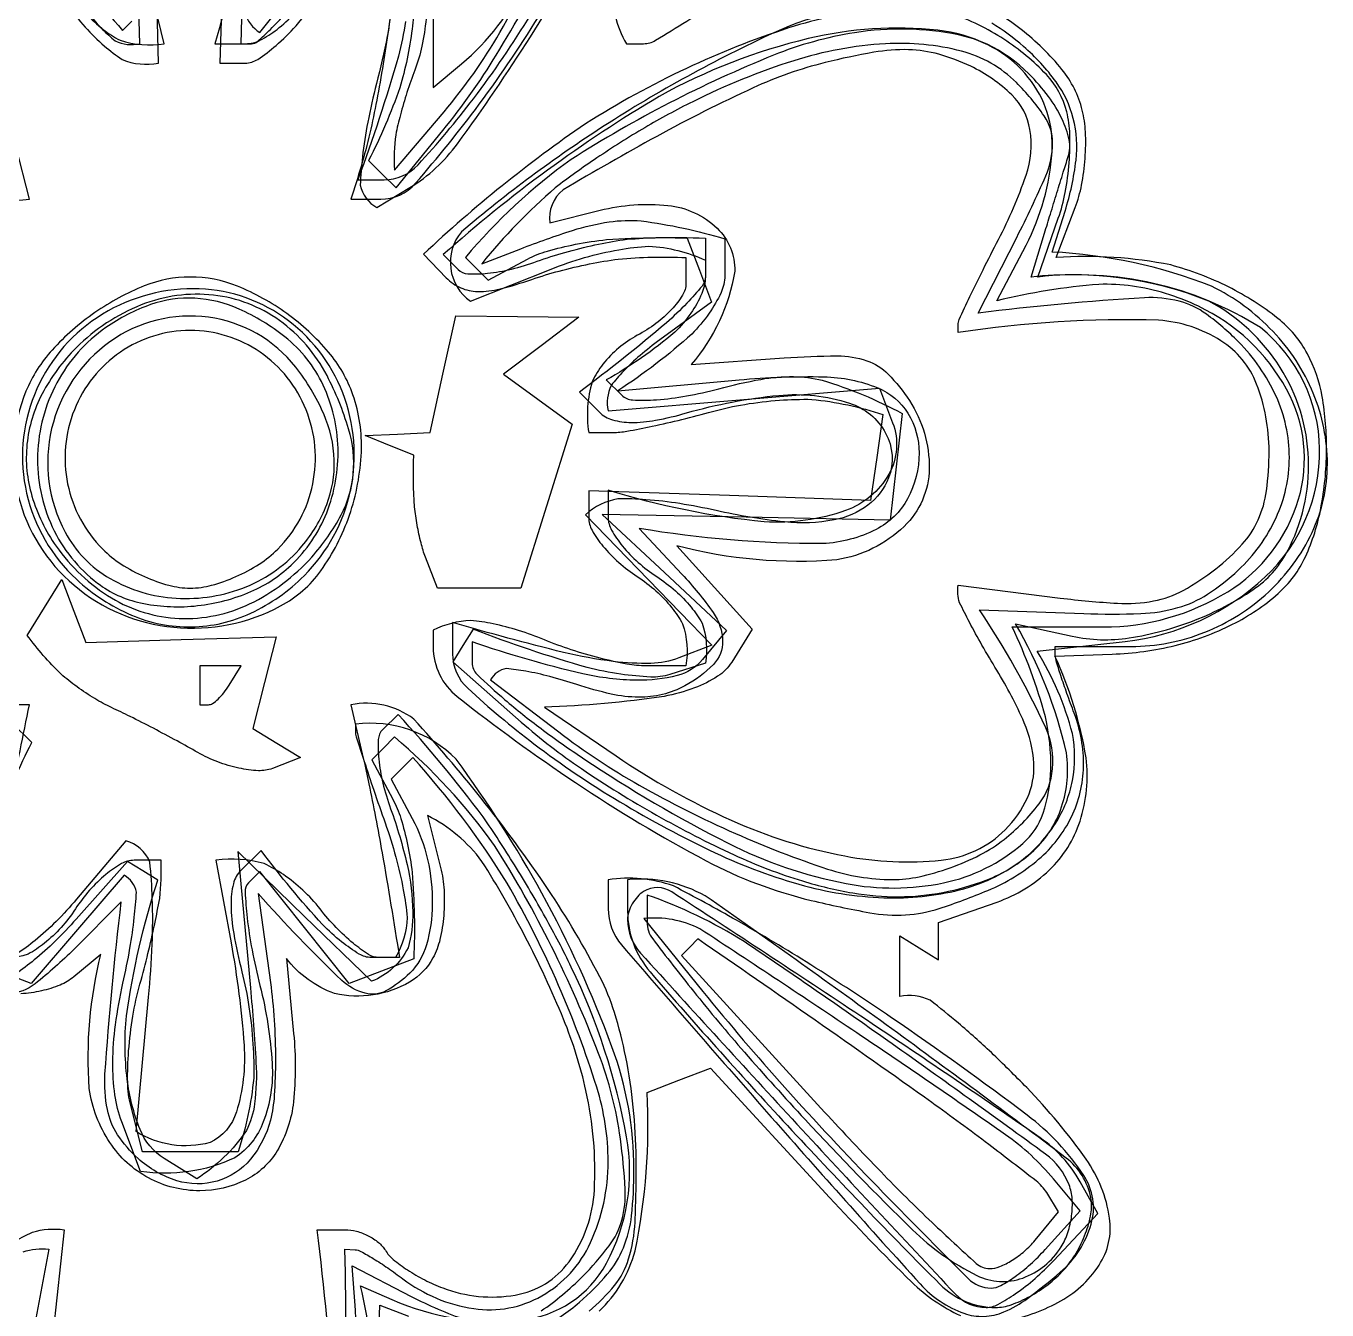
# Model space of a CAD drawing. Extents: x 0 to 564, y 0 to 802.
# Drawn here: x 403.1 to 470, y 429.9 to 495.9 of the extents above; entities that cross this region are included whole.
import ezdxf

# ---------------------------------------------------------------- set-up
doc = ezdxf.new("R2010")
doc.units = 0

msp = doc.modelspace()

# ---------------------------------------------------------------- linework, layer by layer
at = {"color": 7}
for points in [[(446.606354, 502.360687), (446.606354, 502.360687, 0.011552), (453.954268, 507.576806, 0.07747), (457.079563, 510.763081, 0.195379), (457.707128, 513.381829, 0.147271), (456.425385, 516.082458, 0.130939), (453.96109, 517.678852, 0.19038), (451.405151, 517.520645, 0.085735), (448.148543, 515.248765, 0.014574), (442.90683, 509.75, 0.001923), (436.447081, 502.509591, 0.024918), (434.188934, 499.687286, 0.078181), (433.317799, 497.967812, 0.171479), (433.937225, 495), (434.824982, 495), (434.824982, 495, 0.138424), (435.439361, 495.173413, 0.002059), (438.651943, 497.162205, 0.005416), (442.367049, 499.539641, 0.00353)], [(416.150391, 466.080505), (416.150391, 466.080505, 0.114548), (418.219305, 467.893225, 0.073483), (419.690182, 470.742809, 0.071529), (420.303518, 473.984624, 0.095186), (419.869324, 476.945007, 0.092456), (418.616054, 479.134809, 0.060143), (416.47039, 481.119522, 0.060419), (413.928565, 482.52673, 0.09653), (411.5, 483, 0.095823), (409.136901, 482.542922, 0.056497), (406.598042, 481.172371, 0.055989), (404.399613, 479.245227, 0.086842), (403.050079, 477.12088, 0.160827), (402.652974, 471.748104, 0.157631), (405.525703, 467.143906, 0.15181), (410.650542, 464.983472, 0.148333)], [(423.606995, 468.581787), (423.606995, 468.581787, -0.030455), (423.374182, 469.319924, -0.017207), (423.178299, 470.237919, -0.017126), (423.043919, 471.180775, -0.026837), (423, 473.833344), (421.75, 474.337708), (420.5, 474.842102), (422.170532, 474.921051), (423.841095, 475), (424.5, 478), (425.158905, 481), (428.329468, 480.968201), (431.5, 480.936401), (429.558868, 479.468201), (427.617737, 478), (429.379822, 476.711548), (431.141876, 475.423096), (429.827454, 471.211548), (428.513031, 467), (426.363525, 467), (424.213989, 467), (423.606995, 468.581787)], [(411.89328, 458.543427), (411.89328, 458.543427, 0.005942), (410.828158, 459.136742, 0.004047), (409.603451, 459.787243, 0.004082), (408.411496, 460.395712, 0.008194), (407.458893, 460.852875, -0.029002), (406.593134, 461.313636, -0.020662), (405.679066, 461.923519, -0.020952), (404.853037, 462.580099, -0.041169), (403.11441, 464.567078), (404.003418, 466.005524), (404.892395, 467.443939), (405.515625, 465.819855), (406.138855, 464.19574), (411.026917, 464.34787), (415.914978, 464.5), (415.322144, 462.14267), (414.729309, 459.785339), (415.948486, 459.03183), (417.167694, 458.27832), (415.727112, 457.725525), (415.727112, 457.725525, -0.103466), (415.006174, 457.609024, -0.041074), (414.00668, 457.737755, -0.038406), (412.915445, 458.059793, -0.039116)], [(413.5, 462), (414.118042, 463), (413.059021, 463), (412, 463), (412, 462), (412, 461), (412.440979, 461), (412.440979, 461, 0.151917), (412.651715, 461.065541, 0.038442), (412.933983, 461.293755, 0.035638), (413.231013, 461.617231, 0.029507)], [(456.25, 431.807098), (456.25, 431.807098, 0.145832), (457.847509, 434.290691, 0.220234), (457.465595, 436.791065, 0.084639), (454.557213, 439.88811, 0.01257), (447.573853, 444.903046, 0.008579), (443.429096, 447.621479, 0.011741), (439.601219, 449.915268, 0.008621), (436.354445, 451.685334, 0.121059), (433, 452), (433, 450.517792), (433, 450.517792, 0.179442), (433.69488, 448.643917, 0.002753), (441.391922, 439.791851, 0.003636), (449.047074, 431.211897, 0.123017), (451.303253, 429.700531, 0.09572), (452.330008, 429.540567, 0.091827), (453.358791, 429.770023, 0.059229), (454.574148, 430.46735, 0.017591)]]:
    msp.add_lwpolyline(points, format="xyb", close=True, dxfattribs=at)
for points in [[(389.22555, 503.908664, 0.031812), (393.388, 495.912815, 0.027259), (398.312941, 488.684319, 0.233671), (403.233154, 487), (402.536041, 489.75), (402.536041, 489.75), (402.536041, 489.75, -0.010675), (402.231499, 491.068946, -0.00495), (401.889629, 492.793755, -0.004899), (401.566093, 494.613296, -0.006801), (400.789917, 500)], [(405.158112, 497, 0.024769), (406.098617, 495.851534, 0.030313), (407.090305, 494.881252, 0.031419), (408.000035, 494.188143, 0.148131), (409.86618, 494), (409.683105, 501.75)], [(413.262604, 501.75), (413.025208, 494), (414.324524, 494), (414.324524, 494, 0.147346), (414.971569, 494.194911, 0.031713), (415.91497, 494.909977, 0.030529), (416.941997, 495.911898, 0.025029), (420.204437, 500.195557)], [(421.834404, 497.104076, -0.040319), (421.63669, 495.387279, -0.013911), (421.08371, 492.949615, 0.014223), (420.633783, 490.960424, 0.02052), (420.358971, 489.177891, 0.016878), (420.245409, 487.728262, 0.210484), (421.095917, 486.57074), (422.797974, 487.601379), (422.797974, 487.601379, 0.099674), (425.253003, 489.857371, 0.015322), (429.004166, 495.360596, 0.017538), (432.438473, 501.187537, 0.058421)], [(446.891663, 496.763611, 0.054427), (442.281363, 495.807245, 0.031714), (437.023735, 493.727406, 0.030874), (431.842203, 490.884393, 0.038419), (423.5, 484.168701), (424.674225, 482.960114), (424.674225, 482.960114, 0.096608), (425.415487, 482.445138, 0.099171), (426.289024, 482.25267, 0.066874), (427.437631, 482.384622, 0.021879), (429.073456, 482.875763, -0.019235), (430.480326, 483.306272, -0.014883), (432.041645, 483.66975, -0.015126), (433.521274, 483.921783, -0.034631), (437, 484), (437, 482.668976), (437, 482.668976, -0.140753), (436.826361, 482.064376, -0.048383), (436.265625, 481.335918, -0.043484), (435.456637, 480.61024, -0.038234), (434.5, 480, 0.052012), (433.543757, 479.352343, 0.050947), (432.734375, 478.517204, 0.055401), (432.181343, 477.629675, 0.112104), (432, 475), (433.25, 475.005585), (433.25, 475.005585, 0.043134), (433.961297, 475.070244, 0.007751), (435.268597, 475.324879, 0.008313), (436.794536, 475.673323, 0.007431), (438.366486, 476.084747, -0.026959), (440.026436, 476.450615, -0.022621), (441.816433, 476.66246, -0.023222), (443.472175, 476.705736, -0.056459), (447.129852, 475.929321), (446.814911, 473.714661), (446.5, 471.5), (439.25, 471.754456), (432, 472.008942), (432, 470.619476), (432, 470.619476, 0.130251), (432.171443, 469.972516, 0.043067), (432.734375, 469.156994, 0.039472), (433.543326, 468.32132, 0.03569), (434.5, 467.591949, -0.037854), (435.456605, 466.856072, -0.040798), (436.265625, 466.001221, -0.044544), (436.826638, 465.158383, -0.125211), (437, 463), (434.967896, 463), (434.967896, 463, -0.045436), (433.9664, 463.091196, -0.017018), (432.587444, 463.393265, -0.016696), (431.098926, 463.82625, -0.019454), (429.717896, 464.338776, 0.022722), (428.394256, 464.820179, 0.025265), (427.078072, 465.160282, 0.025744), (425.938051, 465.333601, 0.106664), (424, 464.833344), (424, 463.967346), (424, 463.967346, 0.229794), (425.23434, 461.42341, 0.019197), (431.323891, 456.993515, 0.025842), (438.049787, 452.972261, 0.063147), (443.438049, 450.937592, 0.014), (446.456332, 450.303953, 0.058907), (448.301262, 450.190804, 0.065256), (450.028941, 450.517253, 0.019678), (452.538483, 451.45163), (452.538483, 451.45163, 0.077603), (455.14073, 453.049509, 0.103406), (456.835274, 455.236778, 0.109355), (457.454654, 457.821258, 0.095462), (456.97525, 460.565094, -0.005211), (456.601704, 461.579305, -0.00704), (456.286484, 462.504444, -0.004956), (456.041794, 463.283305, -0.073755), (456, 464), (459.894257, 464), (459.894257, 464, 0.094894), (463.687944, 464.726538, 0.092769), (466.97897, 466.805702, 0.09597), (469.213142, 469.863616, 0.110351), (470, 473.385437, 0.098772), (469.275063, 477.019381, 0.092087), (467.202866, 480.199776, 0.088186), (464.035951, 482.527094, 0.081311), (455.841187, 484.284637), (456.506805, 486.392334), (456.506805, 486.392334, 0.047621), (457.067751, 489.014676, 0.091078), (456.926014, 491.156147, 0.095805), (456.043808, 493.036053, 0.057191), (454.365112, 494.859619, 0.039261), (452.735038, 496.058145, 0.076665)], [(453.384413, 429.295551, 0.076357), (456.135681, 430.25, 0.125861), (458.251071, 432.168955, 0.18396), (458.793594, 434.597412, 0.117955), (457.590461, 437.619452, 0.039381), (454.531677, 441.307251, 0.010047), (452.712715, 443.105044, 0.014307), (451.021057, 444.621498, 0.010222), (449.569775, 445.799383, 0.166858), (448, 446), (448, 447.559021), (448, 449.118042), (449, 448.5), (450, 447.881958), (450, 448.84317), (450, 449.804352), (453.005737, 450.852142), (453.005737, 450.852142, 0.107041), (455.689407, 452.492716, 0.124773), (457.274578, 455.017933, 0.108968), (457.585686, 458.275192, 0.067892), (455.983185, 463.5), (458.930542, 463.603394), (458.930542, 463.603394, 0.051015), (462.169004, 464.049874, 0.057069), (465.122875, 465.138039, 0.063534), (467.460514, 466.716359, 0.106021), (468.87027, 468.614655, 0.060164), (469.669498, 471.132706, 0.044422), (469.956936, 474.045193, 0.045466), (469.72793, 476.856409, 0.07998), (468.970367, 479.055389, 0.102779), (467.450777, 480.87336, 0.051633), (464.914955, 482.486423, 0.049812), (461.940578, 483.619025, 0.06617), (456.0495, 484), (457.026398, 486.569397), (457.026398, 486.569397, 0.043525), (457.355927, 487.731499, 0.029205), (457.536293, 489.10128, 0.029443), (457.55484, 490.459063, 0.050218), (457.390442, 491.580475, 0.109217), (456.344918, 493.672446, 0.056738), (454.252197, 495.72784, 0.057998), (451.907132, 497.156526, 0.194645)], [(402.272248, 456.270446, -0.002308), (403.22699, 461), (401.61142, 461)], [(432.015472, 429.813385, 0.053721), (433.331707, 431.137728, 0.094109), (434.053043, 432.498856, 0.063483), (434.381898, 434.382282, 0.014051), (434.440857, 437.663574, 0.022755), (434.293929, 440.301906, 0.024047), (433.908272, 442.86721, 0.025716), (433.323619, 445.169149, 0.044156), (432.574463, 447, 0.028882), (429.90862, 451.504366, 0.020908), (426.453545, 456.203972, 0.014176), (423.006643, 460.262295, 0.212707), (419.766846, 461), (420.40332, 458.25), (420.40332, 458.25, -0.00646), (420.690635, 456.93129, -0.002969), (421.032539, 455.206245, -0.00294), (421.370873, 453.386716, -0.004065), (422.263336, 448), (421.204254, 448), (421.204254, 448, -0.14345), (420.671322, 448.156111, -0.03017), (419.878609, 448.734375, -0.029315), (419.009224, 449.542947, -0.024128), (418.17865, 450.5, 0.037934), (417.301064, 451.456599, 0.038372), (416.292206, 452.265625, 0.041208), (415.306102, 452.826095, 0.109046), (412.824219, 453), (413.6008, 448.75), (413.6008, 448.75, -0.027364), (414.267431, 443.488276, -0.092436), (413.878181, 440.059498, -0.209036), (412.519064, 438.476743, -0.206758), (408.717072, 439.045807), (409.359955, 445.963013), (409.359955, 445.963013, 0.012617), (409.543422, 448.679253, 0.019488), (409.551041, 451.031715, 0.015332), (409.426349, 452.906998, 0.234196), (408.182312, 454.005371), (405.655701, 451.002686), (405.655701, 451.002686, -0.021127), (404.6023, 449.85306, -0.026291), (403.526447, 448.882034, -0.026173), (402.56261, 448.180282, -0.145257)], [(432.533012, 429.801449, 0.138864), (434.38554, 432.908646, 0.065509), (435, 441.062775), (436.633026, 441.689423), (438.266083, 442.316071), (444.390198, 435.658051), (444.390198, 435.658051, 0.013491), (448.606459, 431.31536, 0.085632), (451.132484, 429.57851, 0.154461)]]:
    msp.add_lwpolyline(points, format="xyb", dxfattribs=at)
at = {"color": 9}
for points in [[(406.280336, 496.542717, 0.028321), (406.994259, 495.734375, 0.028367), (407.643569, 495.148604, 0.170957), (408.90097, 495), (408.7005, 502.25)], [(414.2995, 502.25), (414.09903, 495), (414.655579, 495), (414.655579, 495, 0.182819), (414.967314, 495.117923, 0.014381), (415.62632, 495.734375, 0.018071), (416.384822, 496.542309, 0.0128)], [(422.580956, 496.144066, -0.022545), (422.208345, 494.356276, -0.019462), (420.121399, 488), (421.476654, 488), (421.476654, 488, 0.209657), (423.218585, 488.763998, 0.023284), (426.074181, 492.170967, 0.027088), (429.01437, 496.497735, 0.026759)], [(420.939908, 425.522767, 0.062031), (420.255157, 431.116058), (421.877563, 430.40564), (421.877563, 430.40564, 0.129009), (428.540365, 429.356892, 0.248777), (432.911453, 432.27177, 0.170339), (433.944655, 438.774484, 0.067442), (431.105804, 447.5, 0.015111), (429.778194, 450.053485, 0.011551), (428.178967, 452.765625, 0.011713), (426.561836, 455.237639, 0.026853), (422.195099, 460.5), (421.405731, 459.724854), (421.405731, 459.724854, 0.187271), (421.175927, 459.216042, 0.038145), (421.198364, 458.209267, 0.03537), (421.409689, 456.972593, 0.026761), (421.808197, 455.65387, -0.029994), (422.655926, 452.781701, -0.053599), (422.950184, 450.340065, -0.072263), (422.706596, 448.497427, -0.187528), (420.827179, 446.775177), (417.385895, 450.110596), (413.94458, 453.446045), (414.595032, 446.447357), (414.595032, 446.447357, -0.008842), (414.883641, 442.605934, -0.04557), (414.811687, 440.476063, -0.086484), (414.38882, 439.096285, -0.102392), (411.832367, 436.615967), (410.166168, 437.658844), (410.166168, 437.658844, -0.159397), (408.919228, 439.153118, -0.064723), (408.25552, 441.752258, -0.05455), (408.217408, 444.993927, -0.043068), (409.834442, 451.984283), (409.057739, 452.464325), (408.281006, 452.944366), (405.632782, 449.972168), (405.632782, 449.972168, -0.016896), (404.547514, 448.83401, -0.022039), (403.476604, 447.873081, -0.020392), (402.537536, 447.16441, -0.152592)]]:
    msp.add_lwpolyline(points, format="xyb", dxfattribs=at)
at = {"color": 254}
for points in [[(414.408746, 501.550561, -0.021007), (412.766724, 495), (414.360321, 495), (414.360321, 495, 0.118978), (415.087439, 495.175506, 0.046221), (415.966957, 495.734375, 0.042408), (416.847384, 496.543473, 0.040718)], [(422.260101, 500), (421.693848, 495.75), (421.693848, 495.75, -0.007634), (421.427145, 493.957872, -0.006623), (421.094036, 492.087498, -0.006679), (420.747321, 490.401818, -0.019368), (419.766724, 487), (421.298187, 487), (421.298187, 487, 0.217428), (423.091829, 487.818679, 0.018296), (426.363987, 491.883125, 0.024389), (429.615485, 496.713516, 0.031818)], [(406.149847, 496.54345, 0.041914), (407.022125, 495.734375, 0.04572), (407.889927, 495.174869, 0.120907), (410.158905, 495), (409.372833, 498.25)], [(448.087158, 497, 0.108261), (441.528385, 495.563043, 0.035334), (432.794239, 490.768841, 0.032774), (425.457419, 485.32718, 0.438352), (425.917023, 481.749634), (430.063721, 483.408813), (430.063721, 483.408813, -0.02548), (431.790312, 483.999555, -0.02635), (433.548916, 484.403946, -0.027249), (435.100689, 484.589246, -0.093192), (438, 483.865234), (438, 483.005096), (438, 483.005096, -0.173878), (437.832113, 482.536922, -0.018308), (437.048782, 481.653183, -0.020921), (436.002083, 480.644091, -0.015305), (431.52359, 477.076416), (432.552124, 476.047882), (432.552124, 476.047882, 0.128027), (433.219683, 475.656093, 0.066982), (434.180103, 475.518497, 0.048947), (435.441053, 475.631378, 0.023056), (437.033722, 476.009674, -0.045798), (441.776254, 476.910785, -0.102268), (445.409023, 476.518414, -0.193093), (447.274877, 474.969308, -0.21911), (447.424866, 472.664825, -0.142371), (446.36455, 471.267871, -0.113479), (444.624142, 470.50581, -0.073797), (442.071674, 470.405197, -0.02814), (438.551575, 470.988434, 0.016163), (436.684093, 471.343988, 0.020682), (434.944973, 471.543919, 0.01907), (433.506364, 471.594241, 0.138479), (431.826202, 470.774536), (435.078247, 467.41925), (438.330322, 464.063995), (436.634308, 463.413177), (436.634308, 463.413177, -0.085325), (435.200387, 463.128211, -0.037759), (433.265823, 463.224133, -0.027279), (430.706668, 463.688678, -0.010826), (425, 465.233276), (425, 463.622894), (425, 463.622894, 0.20914), (425.777979, 461.8443, 0.024358), (429.184189, 458.990303, 0.027322), (433.605594, 456.003738, 0.024288), (438.5, 453.387573, 0.044602), (443.100545, 451.691713, 0.061119), (447.4646, 451.0681, 0.070882), (451.304554, 451.537646, 0.101171), (454.365143, 453.072571), (454.365143, 453.072571, 0.085034), (456.014292, 454.898353, 0.095054), (456.882599, 457.101601, 0.092786), (456.884608, 459.513444, 0.076948), (455.064911, 463.747223), (459.594727, 464.257782), (459.594727, 464.257782, 0.161079), (466.801587, 467.577447, 0.21193), (469.601612, 474.16254, 0.22289), (466.556685, 480.398297, 0.169765), (455.104034, 483), (456.156006, 486.017639), (456.156006, 486.017639, 0.036958), (456.513575, 487.353468, 0.027194), (456.717278, 488.872711, 0.02771), (456.751747, 490.338807, 0.053557), (456.589478, 491.499451, 0.12846), (455.5428, 493.408946, 0.05998), (453.358215, 495.226856, 0.057978), (450.67048, 496.553135, 0.085853)], [(429.582186, 428.921179, 0.052144), (431.52594, 430.268646, 0.039023), (432.957145, 431.708383, 0.078815), (433.787041, 433.070782, 0.070991), (434.203853, 434.716419, 0.026827), (434.329102, 437.091736, 0.088548), (433.194528, 443.412988, 0.037142), (429.589767, 451.304653, 0.033113), (425.182733, 458.196479, 0.233615), (420, 460), (420, 459.625732), (420, 459.625732, 0.076999), (420.041503, 459.357825, 0.001654), (420.448887, 458.089108, 0.003768), (420.942548, 456.607098, 0.002528), (421.528137, 454.920258, -0.017959), (422.076745, 453.167107, -0.021514), (422.461464, 451.481068, -0.020838), (422.66206, 450.053964, -0.116625), (422.062775, 448), (420.818939, 448), (420.818939, 448, -0.137668), (420.197398, 448.174438, -0.031206), (419.290459, 448.807808, -0.03005), (418.300702, 449.697305, -0.025261), (415.149292, 453.5), (414.118958, 452.494324), (414.118958, 452.494324, 0.14195), (413.721344, 451.792547, 0.060371), (413.598522, 450.709026, 0.042434), (413.735938, 449.228336, 0.017807), (414.159302, 447.270538, -0.024733), (414.522588, 445.470253, -0.021257), (414.72921, 443.549412, -0.0218), (414.766306, 441.787904, -0.055896), (413.961884, 438), (411.5, 438), (409.038116, 438), (408.43988, 440.383514), (408.43988, 440.383514, -0.057492), (408.283897, 441.567035, -0.023027), (408.332756, 443.202637, -0.022424), (408.548215, 444.97831, -0.02632), (408.915253, 446.633514, 0.007431), (409.326677, 448.205464, 0.008313), (409.675121, 449.731403, 0.007751), (409.929756, 451.038703, 0.043134), (410, 453), (408.615021, 453), (408.615021, 453, 0.130516), (407.969816, 452.828662, 0.042987), (407.155682, 452.265625, 0.039402), (406.320988, 451.456677, 0.035579), (405.591949, 450.5, -0.037854), (404.856072, 449.543395, -0.040798), (404.001221, 448.734375, -0.044544), (403.158383, 448.173362, -0.125211), (401, 448)], [(401.723182, 455.280642, -0.034422), (403.345734, 459.05426), (402.307098, 460.092896)], [(420.48514, 422.137029, 0.022423), (421.257233, 430.115265), (422.721497, 429.553375)]]:
    msp.add_lwpolyline(points, format="xyb", dxfattribs=at)
at = {"color": 8}
for points in [[(423.632111, 496.278866, -0.028589), (423.417523, 494.876427, -0.038602), (423.05545, 493.645874, 0.012839), (422.651791, 492.496134, 0.013182), (422.311493, 491.337208, 0.013021), (422.069462, 490.318234, 0.052894), (422.009949, 488.5), (424.556335, 491.5), (424.556335, 491.5, 0.044551), (427.432908, 495.574381, 0.024537), (430.233757, 500.998684, 0.023558)], [(419.397529, 423.360333, 0.014321), (419.461578, 433), (419.980804, 432.968201), (419.980804, 432.968201, -0.110189), (420.282988, 432.881093, -0.011842), (420.91769, 432.514454, -0.014101), (421.659817, 432.032774, -0.010911), (422.441132, 431.468201, 0.125709), (426.085968, 429.938107, 0.168063), (429.585793, 430.59547, 0.157052), (432.094825, 433.340241, 0.107663), (433, 437.49527, 0.076327), (432.410905, 441.331797, 0.026791), (430.450649, 446.566837, 0.02709), (427.805782, 451.825305, 0.044936), (422.949982, 458.283325), (422.393982, 457.727295), (421.837952, 457.171295), (422.918976, 455.151398), (422.918976, 455.151398, -0.066306), (423.710007, 453.043343, -0.060455), (423.955322, 450.733345, -0.065605), (423.648037, 448.643403, -0.127789), (422.799988, 447.200012, -0.072885), (421.570731, 446.284979, -0.191961), (420.49929, 446.161137, -0.11911), (419.292051, 446.82275, -0.02124), (414.997925, 451.294281), (415.625153, 446.718048), (415.625153, 446.718048, -0.018173), (415.81914, 444.782312, -0.015931), (415.883526, 442.750454, -0.016212), (415.82355, 440.911557, -0.045254), (415.623871, 439.637573, -0.112813), (414.598534, 437.621956, -0.149303), (412.884682, 436.501244, -0.147078), (410.81675, 436.520594, -0.108484), (408.815552, 437.659882, -0.064252), (407.765203, 438.884822, -0.097802), (407.239826, 440.17947, -0.060929), (407.114854, 441.992779, -0.012658), (407.955139, 450.864227), (405.523041, 448.432129), (405.523041, 448.432129, -0.028987), (403.519571, 446.648401, -0.153369), (402.163425, 446.130005, -0.222078)], [(402.907545, 432.865127, -0.093507), (404.222595, 433), (403.554291, 429.437714)]]:
    msp.add_lwpolyline(points, format="xyb", dxfattribs=at)
at = {"color": 253}
for points in [[(404.427811, 499.434563, -0.02963), (408.019867, 495.686523), (408.492828, 496.159485)], [(423, 497.07843, -0.031643), (422.915848, 495.750036, -0.020118), (422.658531, 494.221313, -0.020198), (422.283299, 492.73555, -0.034952), (420.67511, 488.991547), (421.381805, 488.284851), (422.088501, 487.578156), (424.499176, 490.539093), (424.499176, 490.539093, 0.033664), (427.244998, 494.417886, 0.018889), (430.070244, 499.457649, 0.018499)], [(414.323195, 496.620121, 0.210294), (415.088501, 495.578156), (417.384369, 498.457428)], [(429.5551, 429.825763, 0.046624), (431.670471, 431.579559, 0.034649), (433.049432, 433.164133, 0.094658), (433.703529, 434.490658, 0.080818), (433.876731, 436.08716, 0.020753), (433.630463, 438.679352, 0.057155), (432.509071, 443.063774, 0.024959), (430.087254, 448.5681, 0.024825), (427.156831, 453.757668, 0.063316), (422.007874, 459.341217), (421.422913, 458.756256), (420.837952, 458.171295), (421.918976, 456.151398), (421.918976, 456.151398, -0.047962), (422.334073, 455.157288, -0.02288), (422.682453, 453.815044, -0.022436), (422.920907, 452.368099, -0.029625), (423, 447.937225), (421.340088, 447.300262), (419.680206, 446.6633), (417.384369, 449.542572), (415.088501, 452.421844), (414.499237, 451.83255), (414.499237, 451.83255, 0.211066), (414.323432, 451.378502, 0.016192), (414.429268, 450.04142, 0.020004), (414.67986, 448.398648, 0.013823), (415.088562, 446.562561, -0.046233), (415.712018, 442.553406, -0.105687), (415.260921, 439.542599, -0.156941), (413.797202, 437.697544, -0.148272), (408.9505, 437), (407.98175, 439.547974), (407.98175, 439.547974, -0.057117), (407.627888, 440.938399, -0.03585), (407.52142, 442.614647, -0.031252), (407.657708, 444.538571, -0.021817), (408.040497, 446.680664, 0.011452), (408.399139, 448.472382, 0.016892), (408.624344, 450.060421, 0.01219), (408.732232, 451.361771, 0.214119), (408.10257, 452.230774), (405.708862, 449.447937), (403.315155, 446.66507), (401.657593, 447.301147)], [(420.207702, 424.853904, 0.016103), (419.827545, 432.140533), (422.864105, 430.570282), (422.864105, 430.570282, 0.036206), (425.67665, 429.364972, 0.112117)]]:
    msp.add_lwpolyline(points, format="xyb", dxfattribs=at)
at = {"color": 250}
for points in [[(424, 496.908936), (424, 492.755096), (425.451508, 493.959778), (425.451508, 493.959778, 0.114187), (428.706149, 498.234973, 0.045815)], [(418.88556, 424.943151, 0.014711), (418.03067, 434), (419.456329, 434), (419.456329, 434, -0.065957), (420.050317, 433.921302, -0.052084), (420.65593, 433.688133, -0.053446), (421.182023, 433.344666, -0.083207), (421.538116, 432.938324, 0.081812), (421.9459, 432.470424, 0.02764), (422.675846, 431.932133, 0.02664), (423.56292, 431.416092, 0.027581), (424.489807, 431.003876, 0.133413), (428.221716, 430.636751, 0.196404), (430.986649, 432.351303, 0.145266), (432.291343, 436.047394, 0.06783), (431.858032, 441.155334, 0.042229), (430.705271, 444.823477, 0.023037), (428.715706, 449.105396, 0.020273), (426.509757, 452.944177, 0.114272), (423.708313, 455.298309), (424.378357, 452.628632), (424.378357, 452.628632, -0.047038), (424.557057, 451.461276, -0.035376), (424.540386, 450.161709, -0.036198), (424.346885, 448.930716, -0.065876), (423.989014, 447.979492, -0.139419), (422.787005, 446.73603, -0.093587), (420.911079, 446.07526, -0.093901), (418.929168, 446.145088, -0.141668), (416.452118, 447.947876), (416.820526, 444.084717), (416.820526, 444.084717, -0.049329), (416.808253, 440.577364, -0.109607), (415.971195, 438.055012, -0.144531), (414.336283, 436.547253, -0.114974), (411.987854, 436, -0.123613), (409.360303, 436.65968, -0.124732), (407.366299, 438.480896, -0.108816), (406.302618, 441.258721, -0.077603), (406.900604, 448.162415), (405.505341, 447.004425), (405.505341, 447.004425, -0.076568), (404.804066, 446.584176, -0.041545), (403.842834, 446.282616, -0.040183), (402.790046, 446.133575, -0.050325)], [(402.342705, 433.346046, -0.017349), (403.387249, 433.872478, -0.108456), (405.017456, 434), (404.450256, 428.75)]]:
    msp.add_lwpolyline(points, format="xyb", dxfattribs=at)
at = {"color": 9}
for points in [[(452.447205, 451.979919), (452.447205, 451.979919, 0.097766), (454.896698, 453.509608, 0.124835), (456.326305, 455.743607, 0.115774), (456.578229, 458.524106, 0.076348), (453.951508, 465.169556), (456.872162, 464.528076), (456.872162, 464.528076, 0.092729), (459.800981, 464.436461, 0.05486), (463.187725, 465.349277, 0.055793), (466.189267, 466.928552, 0.121488), (467.919495, 468.849609, 0.132833), (469.028693, 473.645603, 0.132668), (467.570343, 478.349464, 0.129426), (463.900791, 481.760769, 0.123503), (454.766724, 483), (455.44873, 485.25), (455.44873, 485.25, -0.000781), (455.749044, 486.235158, -0.000558), (456.088017, 487.336548, -0.000565), (456.413407, 488.385422, -0.001211), (456.667267, 489.193573, 0.128332), (456.711737, 490.056296, 0.060048), (456.353367, 491.12439, 0.050101), (455.649576, 492.28846, 0.035387), (454.647339, 493.443573, 0.171325), (449.952808, 495.68842, 0.085559), (443.297546, 495.261791, 0.067547), (435.628762, 492.290802, 0.047925), (424.512787, 484.15387), (425.281525, 483.385132), (425.281525, 483.385132, 0.187313), (425.786534, 483.162614, 0.037117), (426.792618, 483.19231, 0.034656), (428.027868, 483.408158, 0.02618), (429.34613, 483.808197, -0.018422), (430.769998, 484.264514, -0.015035), (432.323128, 484.649906, -0.0153), (433.775315, 484.918004, -0.038009), (437.062775, 485), (437.693665, 483.355927), (438.324554, 481.711853), (435.662262, 479.772522), (435.662262, 479.772522, 0.019535), (434.642797, 478.967095, 0.025629), (433.782043, 478.1507, 0.024787), (433.152997, 477.420371, 0.16689), (433, 476.116364), (439.976471, 476.701233), (446.952972, 477.286133), (447.63562, 475.507141), (447.63562, 475.507141, -0.224346), (447.43623, 472.852626, -0.180197), (445.217087, 470.991524, -0.10142), (441.031711, 470.405311, -0.051097), (433, 472.038116), (433, 470.634064), (433, 470.634064, 0.129387), (433.171784, 469.981343, 0.043327), (433.734375, 469.161278, 0.039701), (434.543338, 468.322405, 0.036052), (435.5, 467.591949, -0.036188), (436.456657, 466.861085, -0.039786), (437.265625, 466.021008, -0.043423), (437.82809, 465.19923, -0.129065), (438, 463.134766), (436.166748, 462.552917), (436.166748, 462.552917, -0.088406), (435.18789, 462.423984, -0.025183), (433.655643, 462.571136, -0.02452), (431.912491, 462.91566, -0.023761), (426.05188, 464.892975), (425.529175, 464.047241), (425.0065, 463.201477), (428.531036, 460.106873), (428.531036, 460.106873, 0.031395), (431.626922, 457.71524, 0.02022), (435.483273, 455.32666, 0.020299), (439.480276, 453.278551, 0.034171), (443, 451.93512, 0.031698), (445.58178, 451.322642, 0.0436), (447.957474, 451.126427, 0.046287), (450.216405, 451.346796, 0.043419)], [(417.75, 468.593414), (417.75, 468.593414, 0.060016), (419.264763, 470.763774, 0.101684), (419.889267, 472.88142, 0.094411), (419.648553, 475.184061, 0.046239), (418.536987, 477.928467, 0.118019), (416.088973, 480.763928, 0.128921), (412.699501, 482.067749, 0.123069), (408.981952, 481.56616, 0.101945), (405.636353, 479.363647, 0.075083), (403.884126, 476.988022, 0.096592), (403.101894, 474.395473, 0.098207), (403.356565, 471.732253, 0.080143), (404.606995, 469.150696, 0.104445), (407.449615, 466.493757, 0.125943), (410.93927, 465.441196, 0.12359), (414.555917, 466.18772, 0.098336)], [(455.921906, 432.41687), (458.192413, 434.83374), (457.278931, 436.466095), (457.278931, 436.466095, 0.11442), (455.225736, 438.723482, 0.004596), (445.993408, 444.981434, 0.002493), (436.270379, 451.37271, 0.290292), (434.820953, 451.389343, 0.071384), (434.506871, 451.126894, 0.052856), (434.24115, 450.759819, 0.05331), (434.060638, 450.349497, 0.077134), (434, 449.958771, 0.186167), (434.669396, 448.223239, 0.002395), (442.713318, 439.431854, 0.002225), (450.874681, 430.675953, 0.206898), (452.438293, 430, 0.123303), (453.051861, 430.153645, 0.02896), (453.961998, 430.709953, 0.028114), (454.963601, 431.491738, 0.024413)]]:
    msp.add_lwpolyline(points, format="xyb", close=True, dxfattribs=at)
at = {"color": 253}
for points in [[(454.332581, 453.864044), (454.332581, 453.864044, 0.133166), (455.376538, 455.42423, 0.075709), (455.771931, 457.676285, 0.062747), (455.493869, 460.375332, 0.045387), (453.786011, 465), (458.46994, 465), (458.46994, 465, 0.138727), (464.870391, 466.810676, 0.184821), (468.513798, 471.564831, 0.2006), (467.902542, 477.225291, 0.157333), (463.363861, 481.497589, 0.036439), (461.676624, 482.152427, 0.040418), (459.969379, 482.528072, 0.040954), (458.244349, 482.621184, 0.039396), (453.003479, 481.778076), (454.495575, 484.639038), (454.495575, 484.639038, 0.104615), (455.833758, 489.432114, 0.187872), (454.614552, 493.269543, 0.174724), (451.017345, 495.454263, 0.089842), (445.677887, 495.564484, 0.056354), (441.508118, 494.405293, 0.023033), (436.154831, 491.951462, 0.02286), (431.091138, 489.041628, 0.062412), (425.658783, 484.007874), (426.243744, 483.422913), (426.828705, 482.837952), (428.848602, 483.918976), (428.848602, 483.918976, -0.052966), (429.872562, 484.334584, -0.022145), (431.322613, 484.682453, -0.021611), (432.920954, 484.920676, -0.026191), (438, 485), (438, 483.023041), (438, 483.023041, -0.103378), (437.816454, 482.144785, -0.049585), (437.250542, 481.135761, -0.046209), (436.424669, 480.160363, -0.048998), (432.897308, 477.702698), (433.698639, 476.915802), (433.698639, 476.915802, 0.185494), (434.253476, 476.675007, 0.027597), (435.494305, 476.690563, 0.027948), (437.024506, 476.880661, 0.020773), (438.686218, 477.254028, -0.021423), (440.847863, 477.736777, -0.046929), (442.536201, 477.877384, -0.056453), (444.013675, 477.694005, -0.047848), (448.131226, 475.983093), (447.815613, 473.241547), (447.5, 470.5), (440.097717, 470.645386), (432.695435, 470.790741), (435.892975, 467.802399), (439.090546, 464.814026), (437.850861, 463.320312), (437.850861, 463.320312, -0.158619), (436.54736, 462.496791, -0.067312), (434.469887, 462.258045, -0.048831), (431.697679, 462.58553, -0.023728), (426, 464.233276), (426, 463.1539), (426, 463.1539, 0.20501), (426.255577, 462.55677, 0.013227), (427.68906, 461.259628, 0.01758), (429.546988, 459.775845, 0.012081), (431.75, 458.221039, 0.030393), (439.147633, 453.890035, 0.069687), (445.244083, 451.803604, 0.099007), (450.244675, 451.837495, 0.128748)], [(416.685547, 468.174316), (416.685547, 468.174316, 0.110621), (418.519916, 470.877217, 0.101137), (419.104362, 474.195709, 0.102631), (418.33918, 477.437357, 0.117517), (416.365143, 479.927429, 0.060242), (414.023588, 481.350762, 0.093937), (411.736576, 481.90683, 0.097262), (409.46236, 481.580019, 0.068702), (407.159393, 480.399078, 0.117659), (404.640175, 477.558678, 0.115288), (403.650749, 473.865223, 0.116715), (404.404304, 470.151628, 0.122799), (406.736145, 467.25, 0.110433), (408.943453, 466.239048, 0.075681), (411.70438, 466.077518, 0.073558), (414.468536, 466.752453, 0.092223)], [(456.307007, 433.114075), (456.307007, 433.114075, 0.061613), (456.64943, 433.847825, 0.046608), (456.843952, 434.716011, 0.047561), (456.871814, 435.58049, 0.076043), (456.714783, 436.300873, 0.144688), (455.50066, 437.885461, 0.003229), (447.617691, 443.550911, 0.005996), (439.998924, 448.816091, 0.05664), (435, 451.213989), (435, 449.824677), (435, 449.824677, 0.163744), (435.29209, 448.956678, 0.006422), (437.388256, 446.267239, 0.010804), (440.015022, 443.126433, 0.00736), (443.130249, 439.665192, 0.012616), (448.659541, 433.994586, 0.078009), (451.969086, 431.646423, 0.205161), (454.325049, 431.512762, 0.167301)]]:
    msp.add_lwpolyline(points, format="xyb", close=True, dxfattribs=at)
at = {"color": 8}
for points in [[(453.365143, 454.072571), (453.365143, 454.072571, 0.063214), (455.172548, 455.906846, 0.144177), (455.860439, 457.704987, 0.120008), (455.52063, 459.812303, 0.037218), (452.102173, 465.880341), (457.467194, 465.690186), (457.467194, 465.690186, 0.01819), (460.394899, 465.692941, 0.059239), (462.307693, 465.993107, 0.075697), (463.834144, 466.684138, 0.044364), (465.416107, 467.924316, 0.096206), (467.358541, 470.614166, 0.108865), (468.042175, 473.718945, 0.106933), (467.360651, 476.866964, 0.090027), (465.414398, 479.676514, 0.037488), (463.775254, 481.086709, 0.096966), (462.371727, 481.751221, 0.073032), (460.590387, 481.935454, 0.015026), (452.034912, 481.148102), (454.017456, 485.03421), (454.017456, 485.03421, 0.015405), (455.513336, 488.203942, 0.103448), (455.863918, 489.898849, 0.151609), (455.431155, 491.282555, 0.04537), (454, 493, 0.133936), (451.1731, 494.615238, 0.078105), (447.26075, 494.995651, 0.062067), (442.545219, 494.123243, 0.039145), (437.350067, 492.017059, 0.017077), (434.885709, 490.678572, 0.015175), (432.417347, 489.123951, 0.015417), (430.28206, 487.589097, 0.044425), (426.5, 483.679749), (428.5, 484.453339), (428.5, 484.453339, -0.014396), (431.166891, 485.397532, -0.042437), (433.060768, 485.834301, -0.055323), (434.70178, 485.885686, -0.041693), (439, 484.961884), (439, 483.064362), (439, 483.064362, -0.109751), (438.806714, 482.194405, -0.044084), (438.192192, 481.134354, -0.040882), (437.302193, 480.067348, -0.040817), (433.5, 477.150696), (439.732147, 477.712616), (439.732147, 477.712616, -0.027175), (444.090881, 477.867784, -0.092008), (446.868427, 477.298237, -0.158797), (448.418202, 475.990989, -0.139678), (449, 473.948975, -0.124674), (448.404571, 471.598139, -0.151989), (446.786911, 470.020123, -0.105641), (444.036896, 469.286136, -0.041854), (434.589661, 470.065704), (436.79483, 467.718384), (436.79483, 467.718384, -0.036), (438.40529, 465.735909, -0.146811), (438.886353, 464.278, -0.202504), (438.417192, 463.077044, -0.076994), (436.951019, 461.973785, -0.062273), (435.793394, 461.528755, -0.06364), (434.570438, 461.386845, -0.051901), (433.151822, 461.551133, -0.024947), (431.384033, 462.038269, 0.014653), (430.002725, 462.449668, 0.02145), (428.764229, 462.723072, 0.017814), (427.756881, 462.863747, 0.225858), (426.945557, 462.2789), (430.456451, 459.601013), (430.456451, 459.601013, 0.034062), (434.602141, 456.864065, 0.024726), (439.543777, 454.378895, 0.024404), (444.2922, 452.549549, 0.079113), (447.615143, 452.009766, 0.054286), (448.999771, 452.156151, 0.032674), (450.589191, 452.611683, 0.03243), (452.128673, 453.279479, 0.048135)], [(417.25, 469.153412), (417.25, 469.153412, 0.083082), (418.522197, 471.292815, 0.101774), (418.910019, 473.581676, 0.094828), (418.367513, 475.961891, 0.063416), (416.927429, 478.365143, 0.195139), (412.434356, 480.930825, 0.190885), (407.371208, 479.671268, 0.181356), (404.371507, 475.200153, 0.182878), (405.065369, 469.877838, 0.140038), (407.375754, 467.493591, 0.116392), (410.770519, 466.476395, 0.111748), (414.375254, 467.069931, 0.121281)], [(455.483032, 432.981232), (457.276031, 434.962494), (455.909393, 436.609161), (455.909393, 436.609161, 0.067016), (453.44635, 438.877357, 0.004844), (445.793327, 444.121151, 0.002783), (437.721744, 449.472681, 0.145999), (434.83194, 450), (437.875336, 446.25), (437.875336, 446.25, 0.012426), (442.089243, 441.31358, 0.009925), (446.86491, 436.200603, 0.003939), (451.519025, 431.486814, 0.19852), (452.696808, 431, 0.12509), (453.195532, 431.126755, 0.030097), (453.924965, 431.581993, 0.029043), (454.723685, 432.222877, 0.025245)]]:
    msp.add_lwpolyline(points, format="xyb", close=True, dxfattribs=at)
at = {"color": 250}
for points in [[(453.428558, 454.571442), (453.428558, 454.571442, 0.089718), (454.56422, 456.208677, 0.120616), (454.899254, 457.9753, 0.090263), (454.401458, 460.075871, 0.033711), (452.996277, 462.77417, -0.006905), (452.231541, 464.068296, -0.009644), (451.586403, 465.247456, -0.006466), (451.081122, 466.246105, -0.114364), (451, 467.143921), (456.257233, 466.487061), (456.257233, 466.487061, 0.016697), (459.194564, 466.219307, 0.060809), (461.060081, 466.338779, 0.078826), (462.580751, 466.881405, 0.041635), (464.257233, 467.987701, 0.041835), (465.614221, 469.252214, 0.078193), (466.436237, 470.504227, 0.073352), (466.864713, 472.002979, 0.033016), (467, 474.04953, 0.092677), (466.355986, 477.49421, 0.160702), (464.525028, 479.720211, 0.123123), (461.315985, 480.77929, 0.044181), (451, 480.144501), (451, 480.541473), (451, 480.541473, -0.108438), (451.060303, 480.816259, -0.00266), (451.611225, 481.99448, -0.005647), (452.28343, 483.37196, -0.003799), (453.08078, 484.930481, 0.037639), (454.496436, 488.230486, 0.122923), (454.697559, 490.580418, 0.162024), (453.766954, 492.365774, 0.0807), (451.650024, 493.83902, 0.043667), (450.003781, 494.458037, 0.061854), (448.457497, 494.689892, 0.04949), (446.66017, 494.55734, 0.018083), (444.162262, 494.028381, 0.046793), (440.464895, 492.727315, 0.017089), (435.503757, 490.231831, 0.009099), (430.677441, 487.478561, 0.264463), (430, 485.783173), (432.585052, 486.431976), (432.585052, 486.431976, -0.087565), (436.077275, 486.681119, -0.166672), (438.603142, 485.511158, -0.212635), (439.509265, 483.292204, -0.138192), (437.277924, 478.5), (442.056335, 478.840942), (442.056335, 478.840942, -0.017082), (444.784738, 478.942133, -0.083205), (446.305584, 478.691833, -0.116685), (447.401911, 478.002253, -0.049284), (448.500275, 476.639893, -0.149238), (449.518036, 473.149904, -0.201282), (448.221931, 470.166126, -0.153124), (444.763796, 468.453402, -0.085562), (436.527863, 469.179199), (438.471893, 467.031067), (440.415924, 464.882935), (439.35611, 463.191467), (439.35611, 463.191467, -0.111276), (438.633079, 462.462566, -0.05226), (437.439087, 461.865974, -0.04328), (435.873192, 461.428476, -0.028197), (429.724762, 460.871552), (433.409546, 458.367676), (433.409546, 458.367676, 0.043601), (439.326592, 455.060248, 0.058855), (445.170147, 453.220695, 0.072421), (450.138009, 453.007865, 0.172591)], [(416, 469), (416, 469, 0.147319), (417.805266, 472.361304, 0.146238), (417.461102, 476.171291, 0.14807), (415.091678, 479.134472, 0.151719), (411.5, 480.25, 0.151719), (407.908322, 479.134472, 0.14807), (405.538898, 476.171291, 0.146238), (405.194734, 472.361304, 0.147319), (407, 469, 0.053359), (407.949176, 468.23435, 0.038504), (409.146877, 467.587498, 0.03911), (410.396892, 467.145262, 0.065559), (411.5, 467, 0.065559), (412.603108, 467.145262, 0.03911), (413.853123, 467.587498, 0.038504), (415.050824, 468.23435, 0.053359)], [(454.963654, 433.456207), (456.17218, 434.912384), (455.558655, 435.905121), (455.558655, 435.905121, 0.089293), (455.018662, 436.506436, 0.003282), (452.580635, 438.376812, 0.005891), (449.645899, 440.543895, 0.004093), (437.619537, 448.952881), (437.195526, 448.52887), (436.771515, 448.104858), (444.135773, 440.052979), (444.135773, 440.052979, 0.007112), (447.039497, 436.967391, 0.01067), (449.667973, 434.366158, 0.005862), (451.932836, 432.268349, 0.185835), (452.627563, 432.000549, 0.098178), (453.145756, 432.103024, 0.041592), (453.7789, 432.427914, 0.039062), (454.417909, 432.899053, 0.041192)]]:
    msp.add_lwpolyline(points, format="xyb", close=True, dxfattribs=at)
at = {"color": 254}
for points in [[(417.363647, 467.636353), (417.363647, 467.636353, 0.145555), (419.749853, 472.042751, 0.145026), (419.344852, 477.043938, 0.148592), (416.302659, 480.932564, 0.154179), (411.656921, 482.399994, 0.147536), (406.712132, 480.908455, 0.151785), (403.483196, 476.944855, 0.153165), (403.08532, 471.878381, 0.150569), (405.646027, 467.45224, 0.085764), (408.477831, 465.611883, 0.105615), (411.562103, 465.003548, 0.106024), (414.616617, 465.708986, 0.08701)], [(456.432678, 431.925598), (456.432678, 431.925598, 0.05028), (457.073735, 432.795512, 0.04406), (457.561562, 433.814384, 0.046449), (457.835836, 434.822478, 0.091012), (457.828613, 435.651489, 0.185761), (456.559503, 437.686595, 0.004311), (447.296108, 444.543964, 0.004904), (437.998835, 451.164716, 0.153439), (434, 452), (434, 450.382019), (434, 450.382019, 0.179763), (435.161675, 447.25531, 0.009294), (442.457531, 439.103477, 0.00879), (450.075413, 431.187503, 0.19933), (452.935791, 430, 0.085474), (453.733096, 430.137301, 0.040593), (454.686615, 430.565643, 0.038675), (455.636325, 431.18876, 0.044343)]]:
    msp.add_lwpolyline(points, format="xyb", close=True, dxfattribs=at)

doc.saveas('drawing.dxf')
